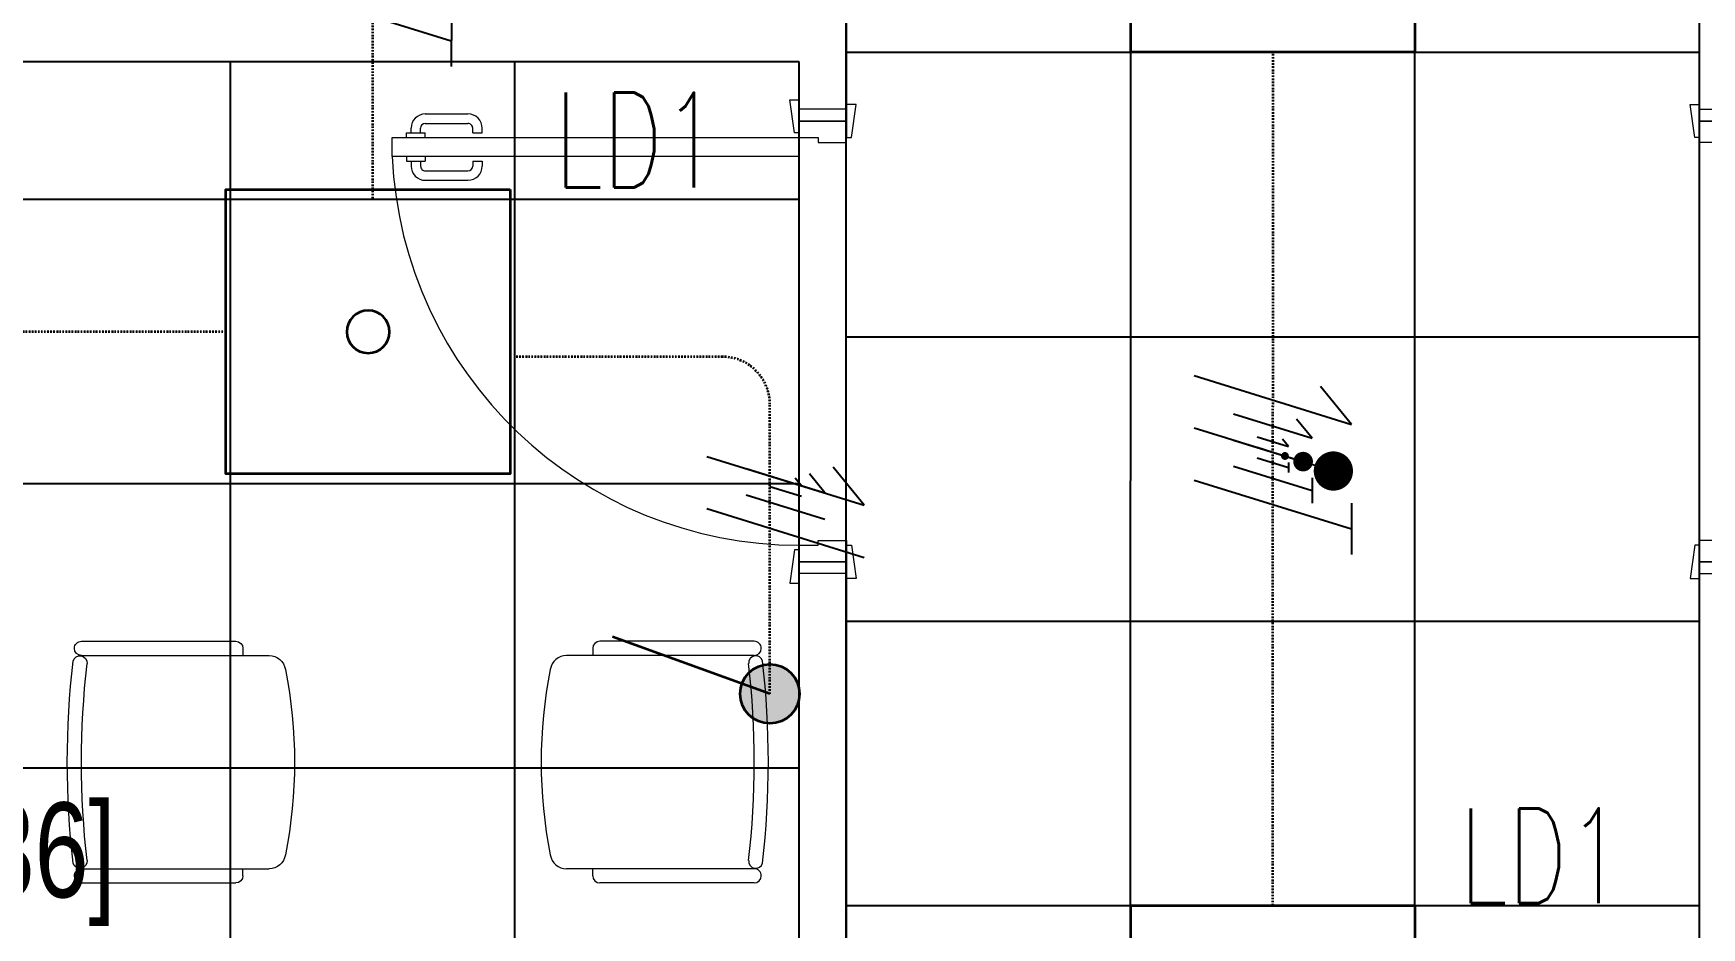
# Model space of a CAD drawing. Extents: x -12260 to 184725, y -29287 to 19916.
# Drawn here: x 41160 to 44680, y -11367 to -9480 of the extents above; entities that cross this region are included whole.
import ezdxf
from ezdxf.enums import TextEntityAlignment as Align

# ---------------------------------------------------------------- set-up
doc = ezdxf.new("R2010")
doc.units = 0
doc.header["$LTSCALE"] = 0.25
doc.linetypes.add('DASHDOT', pattern=[25.4, 12.7, -6.35, 0, -6.35])
for name, color, linetype, lineweight in [('01-First Floor-FUR$0$72_EGR_BASE_TEXT', 252, 'Continuous', 5), ('01-First Floor-FUR$0$LOADING', 253, 'Continuous', 5), ('01-First Floor-FUR$0$Walls', 251, 'Continuous', 5), ('01-First Floor-FUR$0$Wooden Joinery', 251, 'Continuous', 5), ('E-LITE-CIRC-NUMB', 6, 'Continuous', 25), ('E-LITE-CLNG', 150, 'Continuous', 35), ('E-LITE-CLNG-CNDT', 6, 'DASHDOT', 35), ('E-LITE-CTRL', 6, 'Continuous', 25), ('E-LITE-IDEN', 6, 'Continuous', 25), ('E-LITE-SWCH @ 100', 3, 'Continuous', 35), ('E-POWR-WIRE', 6, 'Continuous', 25), ('E-POWR-WIRE @ 100', 6, 'Continuous', 25), ('E-POWR-WIRE @ 20', 6, 'Continuous', 25), ('E-POWR-WIRE @ 50', 6, 'Continuous', 25)]:
    doc.layers.add(name, color=color, linetype=linetype, lineweight=lineweight)
doc.layers.add('01-First Floor-FUR$0$FALSE CEILING', color=251, linetype='Continuous')
doc.layers.add('01-First Floor-FUR$0$TME-NON MEDICAL FURNITURE', color=242, linetype='Continuous')
doc.styles.add('01-First Floor-FUR$0$X3G_ENTITY_9F38', font='swisscl.ttf', dxfattribs={"height": 0.2})
doc.styles.add('DC_SIMPLEX', font='SIMPLEX.shx', dxfattribs={"width": 0.7})

# ---------------------------------------------------------------- blocks, each defined once
blk = doc.blocks.new('*U23')
blk.add_hatch(color=256).paths.add_polyline_path([(0.625, -0.625, 1), (0.625, 0.625, 1)])
blk.add_line((0.625, 0), (3.947, -1.2))
blk.add_circle((0.625, 0), 0.625)
at = {"layer": 'E-LITE-CTRL', "style": 'DC_SIMPLEX', "width": 0.7, "flags": 8}
blk.add_attdef('CONTROL', (-26.627, -10.116), '', height=2, rotation=360, dxfattribs=at)
at = {"layer": 'E-LITE-IDEN', "style": 'DC_SIMPLEX', "width": 0.7, "flags": 8}
blk.add_attdef('TYPE', text='', height=2, rotation=360, dxfattribs=at).set_placement((-31.991, -10.116), align=Align.RIGHT)
blk = doc.blocks.new('*U24')
blk.add_lwpolyline([(-300, 300), (-300, -300), (300, -300), (300, 300)], close=True)
blk.add_circle((0, 0), 45)
at = {"layer": 'E-LITE-CIRC-NUMB', "style": 'DC_SIMPLEX', "width": 0.7, "flags": 8}
blk.add_attdef('CIRCUIT', text='', height=200, rotation=0, dxfattribs=at).set_placement((-473.9, 300), align=Align.RIGHT)
at = {"layer": 'E-LITE-CTRL', "style": 'DC_SIMPLEX', "width": 0.7, "flags": 8}
blk.add_attdef('CONTROL', (1118.9, -935), '', height=200, rotation=360, dxfattribs=at)
at = {"layer": 'E-LITE-IDEN', "style": 'DC_SIMPLEX', "width": 0.7, "flags": 8}
blk.add_attdef('TYPE', (460.4, 457.6), '', height=200, rotation=360, dxfattribs=at)
blk = doc.blocks.new('*U43')
for p, q in [((-1.658, 1.617), (1.663, 0.587)), ((-1.66, 0.515), (1.66, -0.515)), ((-1.663, -0.587), (1.658, -1.617)), ((1.659, -1.078), (1.657, -2.157))]:
    blk.add_line(p, q)
at = {"const_width": 0.414}
blk.add_lwpolyline([(1.278, -0.19, 1), (1.277, -0.604, 1)], format="xyb", close=True, dxfattribs=at)
blk = doc.blocks.new('*U788')
at = {"layer": 'E-POWR-WIRE @ 100', "xscale": 100, "yscale": 100, "zscale": 100}
blk.add_blockref('*U43', (41875.9, -9334, -0.1), dxfattribs=at)
at = {"layer": 'E-POWR-WIRE @ 20', "xscale": 20, "yscale": 20, "zscale": 20}
blk.add_blockref('*U43', (41875.9, -9334, -0.1), dxfattribs=at)
at = {"layer": 'E-POWR-WIRE @ 50', "xscale": 50, "yscale": 50, "zscale": 50}
blk.add_blockref('*U43', (41875.9, -9334, -0.1), dxfattribs=at)
blk = doc.blocks.new('*U45')
for p, q in [((-1.66, 0.515), (1.66, -0.515)), ((1.66, -0.515), (1.001, 0.287)), ((-1.663, -0.587), (1.658, -1.617))]:
    blk.add_line(p, q)
blk = doc.blocks.new('*U825')
at = {"layer": 'E-POWR-WIRE @ 100', "xscale": 100, "yscale": 100, "zscale": 100}
blk.add_blockref('*U45', (42747.3, -10424.1), dxfattribs=at)
at = {"layer": 'E-POWR-WIRE @ 20', "xscale": 20, "yscale": 20, "zscale": 20}
blk.add_blockref('*U45', (42747.3, -10424.1), dxfattribs=at)
at = {"layer": 'E-POWR-WIRE @ 50', "xscale": 50, "yscale": 50, "zscale": 50}
blk.add_blockref('*U45', (42747.3, -10424.1), dxfattribs=at)
blk = doc.blocks.new('*U40')
for p, q in [((-1.658, 1.617), (1.663, 0.587)), ((1.663, 0.587), (1.004, 1.389)), ((-1.66, 0.515), (1.66, -0.515)), ((-1.663, -0.587), (1.658, -1.617)), ((1.659, -1.078), (1.657, -2.157))]:
    blk.add_line(p, q)
at = {"const_width": 0.414}
blk.add_lwpolyline([(1.278, -0.19, 1), (1.277, -0.604, 1)], format="xyb", close=True, dxfattribs=at)
blk = doc.blocks.new('*U937')
at = {"layer": 'E-POWR-WIRE @ 100', "xscale": 100, "yscale": 100, "zscale": 100}
blk.add_blockref('*U40', (43775.4, -10363.8), dxfattribs=at)
at = {"layer": 'E-POWR-WIRE @ 20', "xscale": 20, "yscale": 20, "zscale": 20}
blk.add_blockref('*U40', (43775.4, -10363.8), dxfattribs=at)
at = {"layer": 'E-POWR-WIRE @ 50', "xscale": 50, "yscale": 50, "zscale": 50}
blk.add_blockref('*U40', (43775.4, -10363.8), dxfattribs=at)
blk = doc.blocks.new('01-First Floor-FUR$0$A$C72370EFE')
at = {"layer": '01-First Floor-FUR$0$Wooden Joinery'}
for p, q in [((-0.01, -0.03), (-0.01, -0.07)), ((0, -0.03), (-0.01, -0.03)), ((0.04, -0.03), (0.05, -0.03)), ((0.05, -0.03), (0.05, -0.07)), ((-0.05, -0.07), (-0.05, -0.16)), ((-0.03, -0.07), (-0.03, -0.16)), ((-0.01, -0.04), (-0.02, -0.04)), ((-0.01, -0.06), (-0.02, -0.06)), ((0, -0.07), (-0.01, -0.07)), ((0.04, -0.07), (0.05, -0.07)), ((0.05, -0.04), (0.06, -0.04)), ((0.05, -0.06), (0.06, -0.06)), ((0.07, -0.07), (0.07, -0.16)), ((0.09, -0.07), (0.09, -0.16)), ((-0.01, -0.17), (-0.02, -0.17)), ((-0.01, -0.17), (-0.01, -0.19)), ((0.05, -0.17), (0.06, -0.17)), ((0.05, -0.17), (0.05, -0.19)), ((-0.01, -0.19), (-0.02, -0.19)), ((0.05, -0.19), (0.06, -0.19))]:
    blk.add_line(p, q, dxfattribs=at)
for centre, radius, start, end in [((-0.02, -0.07), 0.03, 90, 180), ((-0.02, -0.07), 0.01, 90, 180), ((0.06, -0.07), 0.03, 0, 90), ((0.06, -0.07), 0.01, 0, 90), ((-0.02, -0.16), 0.03, 180, 270), ((-0.02, -0.16), 0.01, 180, 270), ((0.06, -0.16), 0.01, 270, 0), ((0.06, -0.16), 0.03, 270, 0)]:
    blk.add_arc(centre, radius, start, end, dxfattribs=at)
blk = doc.blocks.new('01-First Floor-FUR$0$A$C5DAD61B4')
at = {"layer": '01-First Floor-FUR$0$Wooden Joinery'}
for points in [[(80, 959.1), (80, 969.1), (10, 979.1), (10, 959.1)], [(940, 959.1), (940, 969.1), (1010, 979.1), (1010, 959.1)], [(70, 859.1), (70, 849.1), (0, 839.1), (0, 859.1)], [(120, 859.1), (120, 0), (80, 0), (80, 859.1)], [(950, 859.1), (950, 849.1), (1020, 839.1), (1020, 859.1)]]:
    blk.add_lwpolyline(points, close=True, dxfattribs=at)
for points in [[(45, 859.1), (45, 959.1), (20, 959.1), (20, 859.1), (45, 859.1)], [(45, 859.1), (80, 859.1), (80, 899.1), (90, 899.1), (90, 959.1), (45, 959.1), (45, 859.1)], [(975, 859.1), (940, 859.1), (940, 899.1), (930, 899.1), (930, 959.1), (975, 959.1), (975, 859.1)], [(975, 859.1), (975, 959.1), (1000, 959.1), (1000, 859.1), (975, 859.1)]]:
    blk.add_lwpolyline(points, dxfattribs=at)
blk.add_arc((80, 859.1), 860, 272.666, 0, dxfattribs=at)
at = {"layer": '01-First Floor-FUR$0$Wooden Joinery', "xscale": 999.9999999998854, "yscale": 999.9999999998854, "zscale": 999.9999999998854, "rotation": 180}
blk.add_blockref('01-First Floor-FUR$0$A$C72370EFE', (120, 0), dxfattribs=at)
blk = doc.blocks.new('01-First Floor-FUR$0$GF21016-P')
at = {"layer": '01-First Floor-FUR$0$LOADING', "extrusion": (-1.24384e-09, -1.20261e-09, -1)}
for p, q in [((0.0128, 0.0179), (0.0128, 0.4136)), ((0.4628, 0.0179), (0.4628, 0.4136)), ((-0.0022, 0.3585), (0.0128, 0.3585)), ((0.4778, 0.3585), (0.4628, 0.3585)), ((-0.0172, 0.0179), (-0.0172, 0.3435)), ((0.4928, 0.0179), (0.4928, 0.3435)), ((0.4778, 0.0029), (0.4778, 0.0029))]:
    blk.add_line(p, q, dxfattribs=at)
for centre, radius, start, end in [((-0.2378, -0.5362), 1.0036, 78.7568, 101.2432), ((-0.0478, 0.4136), 0.035, 0, 80.6557), ((-0.4278, 0.4136), 0.035, 99.3443, 180), ((0.0022, 0.3435), 0.015, 0, 90), ((-0.4778, 0.3435), 0.015, 90, 180), ((0.0022, 0.0179), 0.015, 270, 0), ((0.0022, 0.0179), 0.015, 180, 270), ((-0.0284, 0.0145), 0.015, 284.3864, 95.5209), ((-0.2378, 1.8734), 1.8855, 263.5119, 276.4881), ((-0.2378, 1.8928), 1.8749, 263.6341, 276.3659), ((-0.4471, 0.0145), 0.015, 84.4791, 255.6136), ((-0.4778, 0.0179), 0.015, 270, 0), ((-0.4778, 0.0179), 0.015, 180, 270)]:
    blk.add_arc(centre, radius, start, end, dxfattribs=at)
blk = doc.blocks.new('01-First Floor-FUR')
at = {"layer": '01-First Floor-FUR$0$FALSE CEILING', "linetype": 'Continuous'}
for p, q in [((43475.1, -12835.7), (43476, -2710)), ((44075.1, -12835.7), (44076, -2710)), ((41576, -12830), (41576, -9540)), ((42176, -12830), (42176, -9540)), ((42876, -9520), (44676, -9520)), ((38576, -9830), (42776, -9830)), ((42876, -10120), (44676, -10120)), ((38576, -10430), (42776, -10430)), ((42876, -10720), (44676, -10720)), ((38576, -11030), (42776, -11030)), ((42875.3, -11320), (44675.3, -11320))]:
    blk.add_line(p, q, dxfattribs=at)
at = {"layer": '01-First Floor-FUR$0$FALSE CEILING'}
for points in [[(42876, -2710), (44676, -2710), (44675.1, -12835.7), (42875.1, -12835.7)], [(42776, -9540), (38576, -9540), (38576, -12830), (42776, -12830)]]:
    blk.add_lwpolyline(points, close=True, dxfattribs=at)
at = {"layer": '01-First Floor-FUR$0$Walls'}
for p, q in [((42876, -9300), (42876, -9640)), ((44676, -9300), (44676, -9640)), ((42776, -9540), (38576, -9540)), ((42776, -9540), (42776, -9640)), ((42876, -9640), (42776, -9640)), ((44676, -9640), (44776, -9640)), ((42776, -10620), (42776, -12830)), ((42876, -10620), (42776, -10620)), ((42776, -10620), (42776, -11420)), ((42876, -10620), (42876, -12830)), ((42876, -10620), (42876, -11420)), ((44676, -10620), (44676, -12830)), ((44676, -10620), (44776, -10620)), ((44676, -10620), (44676, -11420))]:
    blk.add_line(p, q, dxfattribs=at)
at = {"layer": '01-First Floor-FUR$0$TME-NON MEDICAL FURNITURE', "color": 1, "extrusion": (-1.86519e-05, -4.75185e-05, 1), "xscale": 1000.000000000005, "yscale": 1000.000000000005, "zscale": -1000.000000000001, "rotation": 269.9999749024567}
blk.add_blockref('01-First Floor-FUR$0$GF21016-P', (41243.5, -10779.9, -0.3), dxfattribs=at)
at = {"layer": '01-First Floor-FUR$0$TME-NON MEDICAL FURNITURE', "color": 1, "extrusion": (1.86519e-05, -4.75185e-05, 1), "xscale": -1000.000000000005, "yscale": 1000.000000000005, "zscale": -1000.000000000005, "rotation": 90.00002509754324}
blk.add_blockref('01-First Floor-FUR$0$GF21016-P', (42698.7, -10779.9, 1.2), dxfattribs=at)
at = {"layer": '01-First Floor-FUR$0$Wooden Joinery', "rotation": 270}
blk.add_blockref('01-First Floor-FUR$0$A$C5DAD61B4', (41916.9, -9620), dxfattribs=at)
at = {"layer": '01-First Floor-FUR$0$Wooden Joinery', "xscale": -1, "rotation": 90}
blk.add_blockref('01-First Floor-FUR$0$A$C5DAD61B4', (45635.1, -9620), dxfattribs=at)
at = {"layer": '01-First Floor-FUR$0$72_EGR_BASE_TEXT', "insert": (40877.7, -11103, 0), "char_height": 200, "attachment_point": 2, "style": '01-First Floor-FUR$0$X3G_ENTITY_9F38'}
blk.add_mtext('[OPDF36]', dxfattribs=at)

msp = doc.modelspace()

# ---------------------------------------------------------------- linework, layer by layer
at = {"layer": 'E-LITE-CLNG-CNDT'}
for points, elevation in [([(41875.9, -9827.9), (41875.9, -8840.1)], -0.1), ([(41566.2, -10109.6), (39766.2, -10109.6)], -0.2)]:
    msp.add_lwpolyline(points, dxfattribs=dict(at, elevation=elevation))
msp.add_lwpolyline([(43775.4, -11320), (43776, -9520)], dxfattribs=at)
msp.add_lwpolyline([(42714, -10873.7), (42714, -10262.5, 0.414214), (42614, -10162.5), (42175.9, -10162.5)], format="xyb", dxfattribs=at)

# ---------------------------------------------------------------- block references
at = {"layer": 'E-LITE-CLNG'}
ref = msp.add_blockref('*U24', (43775.4, -9220), dxfattribs=dict(at, xscale=-1))
ref.add_attrib('TYPE', 'LD1', (44168.9, -8915.5), dxfattribs={"layer": 'E-LITE-IDEN', "height": 200, "rotation": 0, "style": 'DC_SIMPLEX', "width": 0.7, "flags": 8})
ref = msp.add_blockref('*U24', (41866.2, -10109.6, -0.2), dxfattribs=dict(at, xscale=-1))
ref.add_attrib('TYPE', 'LD1', (42259.7, -9805.1, -0.2), dxfattribs={"layer": 'E-LITE-IDEN', "height": 200, "rotation": 0, "style": 'DC_SIMPLEX', "width": 0.7, "flags": 8})
ref = msp.add_blockref('*U24', (43775.4, -11620), dxfattribs=dict(at, xscale=-1))
ref.add_attrib('TYPE', 'LD1', (44168.9, -11315.5), dxfattribs={"layer": 'E-LITE-IDEN', "height": 200, "rotation": 0, "style": 'DC_SIMPLEX', "width": 0.7, "flags": 8})
at = {"layer": 'E-LITE-CLNG-CNDT'}
msp.add_blockref('01-First Floor-FUR', (0, 0), dxfattribs=at)
at = {"layer": 'E-LITE-SWCH @ 100', "xscale": 100, "yscale": 100, "zscale": 100, "rotation": 180}
msp.add_blockref('*U23', (42776.5, -10873.7), dxfattribs=at)
at = {"layer": 'E-POWR-WIRE'}
for name in ['*U788', '*U937', '*U825']:
    msp.add_blockref(name, (0, 0), dxfattribs=at)

doc.saveas('drawing.dxf')
